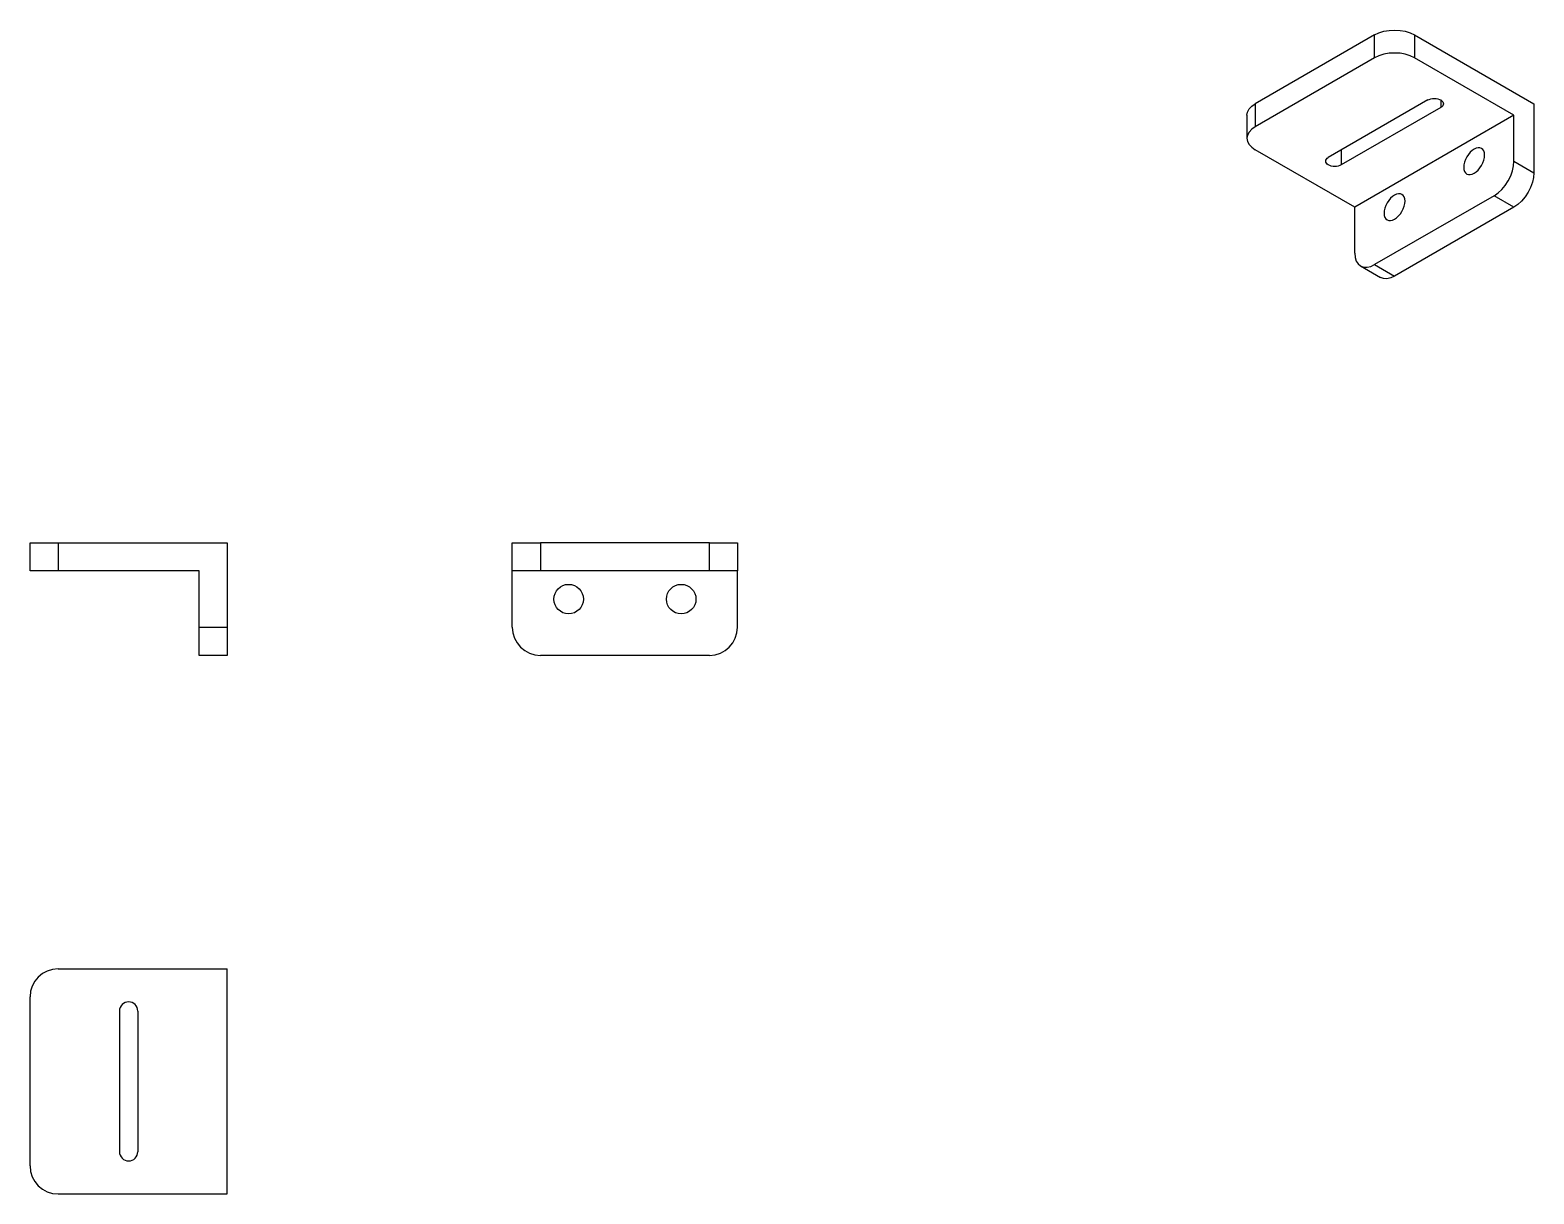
# Model space of a CAD drawing. Extents: x 136 to 403, y 75 to 282.
import ezdxf

# ---------------------------------------------------------------- set-up
doc = ezdxf.new("R2010")
doc.units = 0
doc.header["$LTSCALE"] = 12.7
doc.layers.add('TANGENT_LINES', color=7, linetype='CONTINUOUS')
doc.layers.add('VISIBLE', color=7, linetype='CONTINUOUS')

msp = doc.modelspace()

# ---------------------------------------------------------------- linework, layer by layer
at = {"layer": 'TANGENT_LINES'}
for p, q in [((374.59, 276.73), (374.59, 280.81)), ((381.66, 280.81), (381.66, 276.73)), ((353.38, 268.56), (353.38, 264.48)), ((386.35, 269.23), (386.35, 267.9)), ((368.67, 260.35), (368.67, 257.69)), ((399.34, 258.36), (402.88, 256.31)), ((399.34, 250.19), (395.81, 252.23)), ((374.59, 239.98), (378.13, 237.94)), ((140.83, 190.55), (140.83, 185.55)), ((226.46, 190.55), (226.46, 185.55)), ((256.46, 185.55), (256.46, 190.55)), ((165.83, 175.55), (170.83, 175.55))]:
    msp.add_line(p, q, dxfattribs=at)
at = {"layer": 'VISIBLE'}
for p, q in [((374.59, 280.81), (353.38, 268.56)), ((381.66, 280.81), (402.88, 268.56)), ((374.59, 276.73), (353.38, 264.48)), ((399.34, 266.52), (381.66, 276.73)), ((384.05, 269.23), (366.37, 259.02)), ((386.35, 267.9), (368.67, 257.69)), ((402.88, 268.56), (402.88, 256.31)), ((351.92, 266.52), (351.92, 262.44)), ((399.34, 266.52), (371.06, 250.19)), ((399.34, 258.36), (399.34, 266.52)), ((371.06, 250.19), (353.38, 260.4)), ((395.81, 252.23), (374.59, 239.98)), ((371.06, 242.03), (371.06, 250.19)), ((399.34, 250.19), (378.13, 237.94)), ((372.09, 239.74), (375.63, 237.7)), ((135.83, 185.55), (135.83, 190.55)), ((135.83, 190.55), (140.83, 190.55)), ((140.83, 190.55), (170.83, 190.55)), ((170.83, 190.55), (170.83, 175.55)), ((221.46, 185.55), (221.46, 190.55)), ((221.46, 190.55), (226.46, 190.55)), ((256.46, 190.55), (226.46, 190.55)), ((256.46, 190.55), (261.46, 190.55)), ((261.46, 190.55), (261.46, 185.55)), ((140.83, 185.55), (135.83, 185.55)), ((165.83, 185.55), (140.83, 185.55)), ((165.83, 175.55), (165.83, 185.55)), ((221.46, 175.55), (221.46, 185.55)), ((226.46, 185.55), (221.46, 185.55)), ((256.46, 185.55), (226.46, 185.55)), ((261.46, 185.55), (256.46, 185.55)), ((261.46, 175.55), (261.46, 185.55)), ((165.83, 170.55), (165.83, 175.55)), ((170.83, 175.55), (170.83, 170.55)), ((170.83, 170.55), (165.83, 170.55)), ((256.46, 170.55), (226.46, 170.55)), ((140.83, 114.86), (170.83, 114.86)), ((170.83, 74.86), (170.83, 114.86)), ((135.83, 79.86), (135.83, 109.86)), ((151.71, 107.36), (151.71, 82.36)), ((154.96, 107.36), (154.96, 82.36)), ((140.83, 74.86), (170.83, 74.86))]:
    msp.add_line(p, q, dxfattribs=at)
for points in [[(374.59, 280.81), (375.35, 281.17), (376.22, 281.43), (377.15, 281.6), (378.13, 281.65), (379.1, 281.6), (380.04, 281.43), (380.91, 281.17), (381.66, 280.81)], [(381.66, 276.73), (380.91, 277.09), (380.04, 277.35), (379.1, 277.52), (378.13, 277.57), (377.15, 277.52), (376.22, 277.35), (375.35, 277.09), (374.59, 276.73)], [(351.92, 266.52), (352.01, 267.08), (352.3, 267.63), (352.76, 268.12), (353.38, 268.56)], [(384.05, 269.23), (384.3, 269.34), (384.58, 269.43), (384.88, 269.48), (385.2, 269.5), (385.52, 269.48), (385.82, 269.43), (386.1, 269.34), (386.35, 269.23), (386.55, 269.08), (386.7, 268.92), (386.79, 268.74), (386.83, 268.56), (386.79, 268.38), (386.7, 268.2), (386.55, 268.04), (386.35, 267.9)], [(353.38, 264.48), (352.76, 264.04), (352.3, 263.54), (352.01, 263), (351.92, 262.44), (352.01, 261.87), (352.3, 261.33), (352.76, 260.83), (353.38, 260.4)], [(368.67, 257.69), (368.43, 257.58), (368.14, 257.49), (367.84, 257.44), (367.52, 257.42), (367.21, 257.44), (366.9, 257.49), (366.62, 257.58), (366.37, 257.69), (366.17, 257.83), (366.02, 258), (365.93, 258.17), (365.9, 258.36), (365.93, 258.54), (366.02, 258.71), (366.17, 258.88), (366.37, 259.02)], [(395.81, 252.23), (396.5, 252.71), (397.16, 253.32), (397.77, 254.05), (398.31, 254.87), (398.75, 255.74), (399.07, 256.64), (399.27, 257.52), (399.34, 258.36)], [(402.88, 256.31), (402.81, 255.48), (402.61, 254.6), (402.28, 253.7), (401.84, 252.83), (401.31, 252.01), (400.7, 251.28), (400.03, 250.67), (399.34, 250.19)], [(371.06, 242.03), (371.13, 241.27), (371.33, 240.62), (371.65, 240.1), (372.09, 239.74), (372.63, 239.54), (373.24, 239.51), (373.9, 239.66), (374.59, 239.98)], [(378.13, 237.94), (377.44, 237.62), (376.78, 237.47), (376.17, 237.5), (375.63, 237.7)]]:
    msp.add_lwpolyline(points, dxfattribs=at)
for points in [[(390.96, 256.08), (391.24, 255.98), (391.56, 255.97), (391.91, 256.04), (392.27, 256.21), (392.63, 256.46), (392.98, 256.79), (393.3, 257.17), (393.58, 257.6), (393.81, 258.06), (393.99, 258.53), (394.09, 258.99), (394.13, 259.43), (394.09, 259.82), (393.99, 260.17), (393.81, 260.44), (393.58, 260.63), (393.3, 260.73), (392.98, 260.75), (392.63, 260.67), (392.27, 260.5), (391.91, 260.25), (391.56, 259.93), (391.24, 259.54), (390.96, 259.11), (390.73, 258.66), (390.56, 258.19), (390.45, 257.72), (390.42, 257.28), (390.45, 256.89), (390.56, 256.55), (390.73, 256.27)], [(376.82, 247.92), (377.1, 247.81), (377.42, 247.8), (377.77, 247.88), (378.13, 248.05), (378.49, 248.3), (378.84, 248.62), (379.16, 249), (379.44, 249.43), (379.67, 249.89), (379.84, 250.36), (379.95, 250.82), (379.99, 251.26), (379.95, 251.66), (379.84, 252), (379.67, 252.27), (379.44, 252.46), (379.16, 252.57), (378.84, 252.58), (378.49, 252.5), (378.13, 252.33), (377.77, 252.08), (377.42, 251.76), (377.1, 251.38), (376.82, 250.95), (376.59, 250.49), (376.41, 250.02), (376.31, 249.56), (376.27, 249.12), (376.31, 248.72), (376.41, 248.38), (376.59, 248.11)]]:
    msp.add_lwpolyline(points, close=True, dxfattribs=at)
for centre in [(231.46, 180.55), (251.46, 180.55)]:
    msp.add_circle(centre, 2.62, dxfattribs=at)
for centre, radius, start, end in [((226.46, 175.55), 5, 180, 270), ((256.46, 175.55), 5, 270, 0), ((140.83, 109.86), 5, 90, 180), ((153.33, 107.36), 1.63, 0, 180), ((153.33, 82.36), 1.63, 180, 0), ((140.83, 79.86), 5, 180, 270)]:
    msp.add_arc(centre, radius, start, end, dxfattribs=at)

doc.saveas('drawing.dxf')
